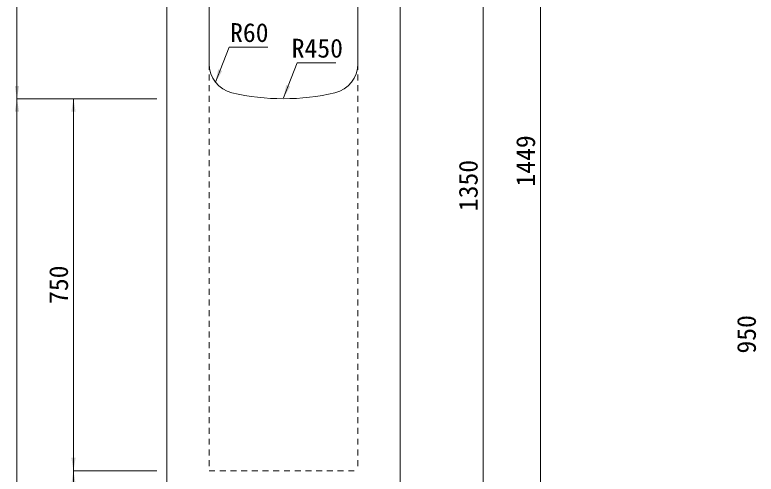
# Model space of a CAD drawing. Units: millimetres at full size, sheet at 1:40. Extents: x 69750 to 116230, y -28801 to 513.
# Drawn here: x 91541 to 93035, y -23791 to -22865 of the extents above; entities that cross this region are included whole.
import ezdxf
from ezdxf.enums import TextEntityAlignment as Align

# ---------------------------------------------------------------- set-up
doc = ezdxf.new("R2010")
doc.units = ezdxf.units.MM
doc.header["$LTSCALE"] = 40
doc.linetypes.add('USER1', pattern=[0.54, 0.3, -0.24])
for name, color, linetype, lineweight in [('寸法線', 7, 'Continuous', 9), ('引出線', 4, 'Continuous', 9), ('本体', 7, 'Continuous', 20)]:
    doc.layers.add(name, color=color, linetype=linetype, lineweight=lineweight)
doc.styles.add('ＭＳ ゴシック', font='')
doc.styles.get('ＭＳ ゴシック').set_extended_font_data('MS Gothic')

# ---------------------------------------------------------------- blocks, each defined once
blk = doc.blocks.new('filled_arrow')
at = {"color": 0, "linetype": 'Continuous', "lineweight": -2}
blk.add_solid([(7.5, 1.25), (0, 0), (7.5, -1.25)], dxfattribs=at)

msp = doc.modelspace()

# ---------------------------------------------------------------- linework, layer by layer
at = {"layer": '寸法線'}
for p, q in [((92600.28, -22435.15), (92600.28, -23884.45)), ((91545.35, -22534.45), (91545.35, -23034.45)), ((92484.69, -22534.45), (92484.69, -23884.45)), ((91827.33, -23034.45), (91545.35, -23034.45)), ((91545.35, -23034.45), (91545.35, -23884.45)), ((91827.33, -23034.45), (91545.35, -23034.45)), ((91659.2, -23784.45), (91659.2, -23034.45)), ((91827.33, -23034.45), (91659.2, -23034.45)), ((91827.33, -23784.45), (91659.2, -23784.45)), ((91659.2, -23884.45), (91659.2, -23784.45)), ((91827.33, -23784.45), (91659.2, -23784.45))]:
    msp.add_line(p, q, dxfattribs=at)
at = {"layer": '引出線'}
for points in [[(91945.26, -23001.14), (91954.81, -22976.95), (91973.25, -22930.26), (92050.8, -22930.26)], [(92082.33, -23032.61), (92091.88, -23008.43), (92110.31, -22961.73), (92187.86, -22961.73)]]:
    msp.add_lwpolyline(points, dxfattribs=at)
at = {"layer": '本体'}
for p, q in [((91847.32, -22534.45), (91847.33, -23884.45)), ((91932.33, -22963.92), (91932.33, -22534.45)), ((92232.33, -22963.92), (92232.33, -22534.45)), ((92317.33, -23884.45), (92317.33, -22534.45))]:
    msp.add_line(p, q, dxfattribs=at)
at = {"layer": '本体', "linetype": 'USER1', "lineweight": 9}
for p, q in [((91932.33, -22963.92), (91932.33, -23784.45)), ((92232.33, -22963.92), (92232.33, -23784.45)), ((91932.33, -23784.45), (92232.33, -23784.45))]:
    msp.add_line(p, q, dxfattribs=at)
at = {"layer": '本体'}
for centre, radius, start, end in [((91992.33, -22963.92), 60, 180, 256.65776), ((92172.33, -22963.92), 60, 283.34229, 0), ((92082.33, -22584.45), 450, 256.65776, 283.34229)]:
    msp.add_arc(centre, radius, start, end, dxfattribs=at)

# ---------------------------------------------------------------- block references
at = {"layer": '寸法線', "xscale": 3.47, "yscale": 3.47}
for p, rotation in [((91545.35, -23034.45), 90), ((91545.35, -23034.45), 270), ((91659.2, -23034.45), 270), ((91659.2, -23784.45), 90), ((91659.2, -23784.45), 270)]:
    msp.add_blockref('filled_arrow', p, dxfattribs=dict(at, rotation=rotation))
at = {"layer": '引出線', "xscale": 3.47, "yscale": 3.47, "rotation": 68.5}
for p in [(91945.26, -23001.14), (92082.33, -23032.61)]:
    msp.add_blockref('filled_arrow', p, dxfattribs=at)

# ---------------------------------------------------------------- texts
at = {"layer": '寸法線', "style": 'ＭＳ ゴシック'}
for s, p in [('1449', (92570.28, -23159.8)), ('1350', (92454.69, -23209.45)), ('750', (91629.2, -23409.45)), ('950', (93015.35, -23509.45))]:
    msp.add_text(s, height=37.98, rotation=90, dxfattribs=at).set_placement(p, align=Align.MIDDLE_CENTER)
at = {"layer": '引出線', "style": 'ＭＳ ゴシック'}
for s, p in [('R60', (92013.53, -22901.02)), ('R450', (92150.6, -22932.49))]:
    msp.add_text(s, height=37.98, dxfattribs=at).set_placement(p, align=Align.MIDDLE_CENTER)

doc.saveas('drawing.dxf')
